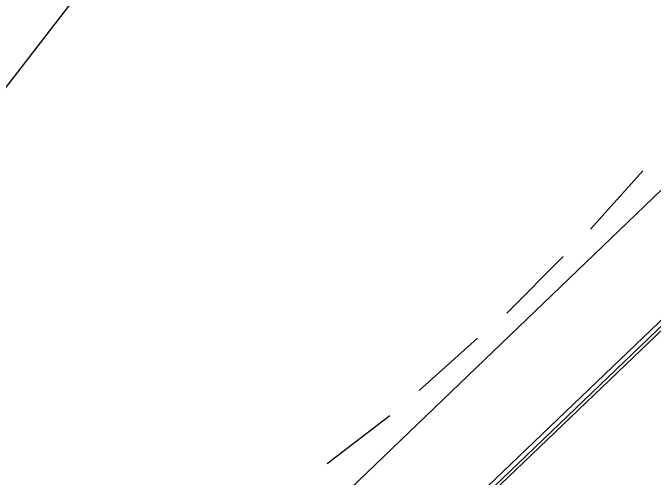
# Model space of a CAD drawing. Header units: feet. Extents: x -84 to 198, y -22 to 181.
# Drawn here: x 129.582 to 133.673, y 94.872 to 97.838 of the extents above; entities that cross this region are included whole.
import ezdxf

# ---------------------------------------------------------------- set-up
doc = ezdxf.new("R2010")
doc.units = ezdxf.units.FT
doc.layers.add('A-LINEA', color=7, linetype='CONTINUOUS')

msp = doc.modelspace()

# ---------------------------------------------------------------- linework, layer by layer
at = {"layer": 'A-LINEA'}
for p, q in [((124.6928, 91.1125), (138.3191, 108.6919)), ((124.6928, 91.1125), (138.3191, 108.6919)), ((134.0533, 97.0311), (131.7333, 94.8044)), ((134.0533, 97.0311), (131.7333, 94.8044)), ((133.2667, 96.4578), (133.6, 96.8311)), ((133.2667, 96.4578), (133.6, 96.8311)), ((132.7333, 95.9244), (133.0933, 96.2844)), ((132.7333, 95.9244), (133.0933, 96.2844)), ((132.1733, 95.4311), (132.5467, 95.7644)), ((132.1733, 95.4311), (132.5467, 95.7644))]:
    msp.add_line(p, q, dxfattribs=at)
for points in [[(134.5733, 96.6578), (132.08, 94.2711), (132.0667, 94.2844), (132.0667, 94.2978), (134.5467, 96.6711), (134.56, 96.6711), (134.5733, 96.6578)], [(134.5733, 96.6578), (132.08, 94.2711), (132.0667, 94.2844), (132.0667, 94.2978), (134.5467, 96.6711), (134.56, 96.6711), (134.5733, 96.6578)], [(134.5867, 96.6444), (132.0933, 94.2578), (132.08, 94.2711), (134.5733, 96.6578), (134.5867, 96.6444)], [(134.5867, 96.6444), (132.0933, 94.2578), (132.08, 94.2711), (134.5733, 96.6578), (134.5867, 96.6444)], [(131.5867, 94.9644), (131.9333, 95.2311), (131.9867, 95.2711)], [(131.5867, 94.9644), (131.9333, 95.2311), (131.9867, 95.2711)]]:
    msp.add_lwpolyline(points, dxfattribs=at)

doc.saveas('drawing.dxf')
